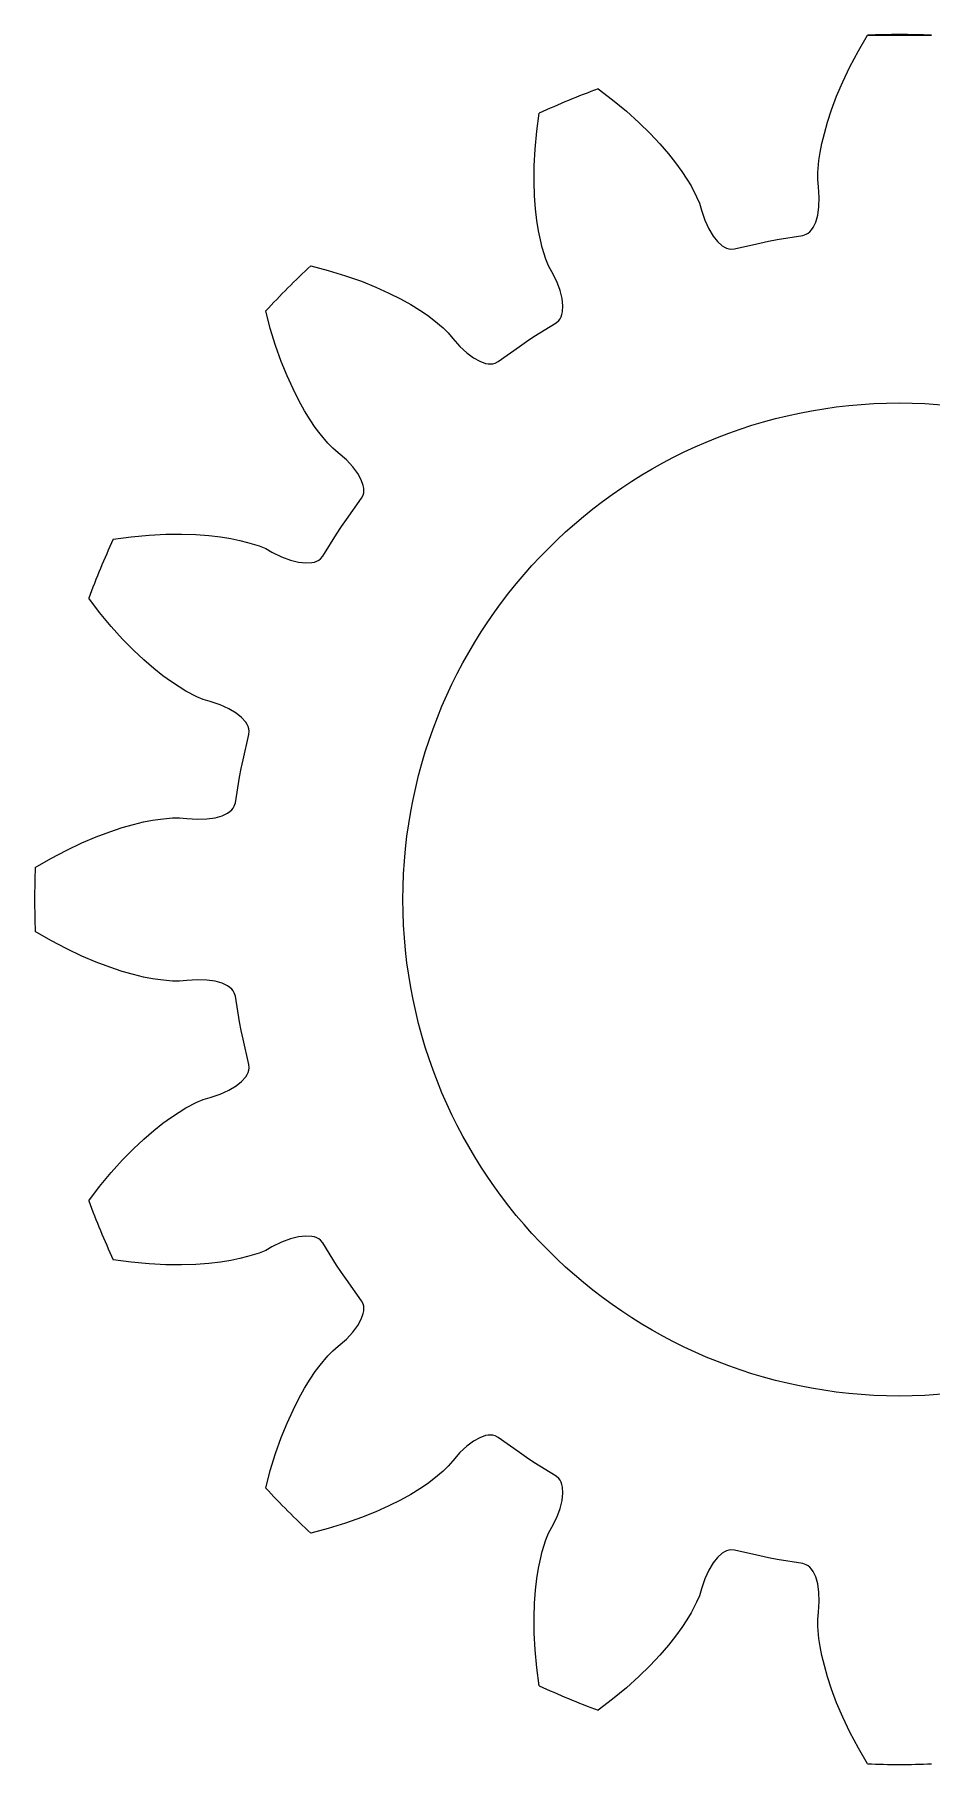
# Model space of a CAD drawing. Header units: millimetres. Extents: x -10140 to 28592, y 169 to 14599.
# Drawn here: x 28475.5 to 28503.5, y 7834.9 to 7888.9 of the extents above; entities that cross this region are included whole.
import ezdxf

# ---------------------------------------------------------------- set-up
doc = ezdxf.new("R2010")
doc.units = ezdxf.units.MM
doc.header["$LTSCALE"] = 0.2
doc.layers.add('layer1', color=7, linetype='Continuous')
doc.layers.add('layer3', color=7, linetype='Continuous')

msp = doc.modelspace()

# ---------------------------------------------------------------- linework, layer by layer
at = {"linetype": 'Continuous'}
msp.add_line((28501.546, 7888.852), (28503.542, 7888.852), dxfattribs=at)
msp.add_circle((28502.544, 7861.87), 15.5)
msp.add_circle((28502.544, 7861.87), 15.5)
at = {"layer": 'layer1'}
for p, q in [((28501.264, 7888.366), (28501.546, 7888.852)), ((28501, 7887.866), (28501.264, 7888.366)), ((28500.774, 7887.392), (28501, 7887.866)), ((28500.584, 7886.944), (28500.774, 7887.392)), ((28493.141, 7887.18), (28493.587, 7886.839)), ((28493.587, 7886.839), (28494.022, 7886.478)), ((28500.427, 7886.526), (28500.584, 7886.944)), ((28491.222, 7885.859), (28491.297, 7886.416)), ((28494.022, 7886.478), (28494.412, 7886.126)), ((28500.3, 7886.139), (28500.427, 7886.526)), ((28491.169, 7885.297), (28491.222, 7885.859)), ((28494.412, 7886.126), (28494.759, 7885.786)), ((28494.759, 7885.786), (28495.065, 7885.459)), ((28500.124, 7885.468), (28500.2, 7885.787)), ((28500.2, 7885.787), (28500.3, 7886.139)), ((28491.143, 7884.772), (28491.169, 7885.297)), ((28495.065, 7885.459), (28495.33, 7885.151)), ((28495.33, 7885.151), (28495.557, 7884.863)), ((28500.031, 7884.938), (28500.069, 7885.186)), ((28500.069, 7885.186), (28500.124, 7885.468)), ((28491.138, 7884.286), (28491.143, 7884.772)), ((28495.557, 7884.863), (28495.75, 7884.598)), ((28495.75, 7884.598), (28495.908, 7884.358)), ((28499.995, 7884.342), (28499.997, 7884.563)), ((28499.997, 7884.563), (28500.031, 7884.938)), ((28491.153, 7883.839), (28491.138, 7884.286)), ((28495.908, 7884.358), (28496.038, 7884.144)), ((28496.038, 7884.144), (28496.213, 7883.81)), ((28500.019, 7884.12), (28499.995, 7884.342)), ((28500.04, 7883.785), (28500.019, 7884.12)), ((28491.183, 7883.433), (28491.153, 7883.839)), ((28496.213, 7883.81), (28496.299, 7883.607)), ((28496.299, 7883.607), (28496.362, 7883.392)), ((28499.993, 7883.232), (28500.03, 7883.489)), ((28500.03, 7883.489), (28500.04, 7883.785)), ((28491.226, 7883.069), (28491.183, 7883.433)), ((28491.278, 7882.745), (28491.226, 7883.069)), ((28496.362, 7883.392), (28496.471, 7883.075)), ((28496.471, 7883.075), (28496.593, 7882.805)), ((28499.848, 7882.845), (28499.931, 7883.017)), ((28499.931, 7883.017), (28499.993, 7883.232)), ((28491.335, 7882.464), (28491.278, 7882.745)), ((28491.395, 7882.221), (28491.335, 7882.464)), ((28496.593, 7882.805), (28496.726, 7882.582)), ((28496.726, 7882.582), (28496.866, 7882.407)), ((28496.866, 7882.407), (28497.008, 7882.28)), ((28497.397, 7882.178), (28498.188, 7882.363)), ((28498.188, 7882.363), (28498.457, 7882.418)), ((28498.457, 7882.418), (28498.726, 7882.47)), ((28498.726, 7882.47), (28499.527, 7882.602)), ((28499.527, 7882.602), (28499.635, 7882.636)), ((28499.635, 7882.636), (28499.693, 7882.671)), ((28499.693, 7882.671), (28499.749, 7882.718)), ((28499.749, 7882.718), (28499.8, 7882.776)), ((28499.8, 7882.776), (28499.848, 7882.845)), ((28491.507, 7881.861), (28491.395, 7882.221)), ((28491.59, 7881.656), (28491.507, 7881.861)), ((28497.008, 7882.28), (28497.079, 7882.234)), ((28497.079, 7882.234), (28497.149, 7882.2)), ((28497.149, 7882.2), (28497.218, 7882.178)), ((28497.218, 7882.178), (28497.285, 7882.168)), ((28497.285, 7882.168), (28497.397, 7882.178)), ((28484.171, 7881.655), (28484.714, 7881.511)), ((28484.714, 7881.511), (28485.254, 7881.344)), ((28485.254, 7881.344), (28485.749, 7881.168)), ((28491.697, 7881.46), (28491.59, 7881.656)), ((28491.844, 7881.159), (28491.697, 7881.46)), ((28485.749, 7881.168), (28486.2, 7880.986)), ((28486.2, 7880.986), (28486.607, 7880.801)), ((28486.607, 7880.801), (28486.97, 7880.618)), ((28491.949, 7880.881), (28491.844, 7881.159)), ((28492.012, 7880.629), (28491.949, 7880.881)), ((28482.903, 7879.7), (28482.76, 7880.244)), ((28486.97, 7880.618), (28487.29, 7880.44)), ((28487.29, 7880.44), (28487.57, 7880.268)), ((28487.57, 7880.268), (28487.808, 7880.107)), ((28492.009, 7880.134), (28492.027, 7880.217)), ((28492.037, 7880.407), (28492.012, 7880.629)), ((28492.027, 7880.217), (28492.037, 7880.407)), ((28483.07, 7879.161), (28482.903, 7879.7)), ((28487.808, 7880.107), (28488.009, 7879.959)), ((28488.009, 7879.959), (28488.299, 7879.717)), ((28488.299, 7879.717), (28488.456, 7879.563)), ((28491.134, 7879.441), (28491.823, 7879.87)), ((28491.823, 7879.87), (28491.91, 7879.942)), ((28491.91, 7879.942), (28491.95, 7879.997)), ((28491.95, 7879.997), (28491.983, 7880.061)), ((28491.983, 7880.061), (28492.009, 7880.134)), ((28483.246, 7878.666), (28483.07, 7879.161)), ((28488.456, 7879.563), (28488.597, 7879.388)), ((28488.597, 7879.388), (28488.818, 7879.137)), ((28488.818, 7879.137), (28489.035, 7878.934)), ((28490.018, 7878.663), (28490.678, 7879.136)), ((28490.678, 7879.136), (28490.905, 7879.29)), ((28490.905, 7879.29), (28491.134, 7879.441)), ((28483.428, 7878.215), (28483.246, 7878.666)), ((28489.035, 7878.934), (28489.243, 7878.779)), ((28489.243, 7878.779), (28489.439, 7878.671)), ((28489.439, 7878.671), (28489.619, 7878.608)), ((28489.619, 7878.608), (28489.702, 7878.593)), ((28489.702, 7878.593), (28489.779, 7878.588)), ((28489.779, 7878.588), (28489.852, 7878.594)), ((28489.852, 7878.594), (28489.918, 7878.611)), ((28489.918, 7878.611), (28490.018, 7878.663)), ((28483.613, 7877.807), (28483.428, 7878.215)), ((28483.796, 7877.444), (28483.613, 7877.807)), ((28483.975, 7877.124), (28483.796, 7877.444)), ((28484.147, 7876.845), (28483.975, 7877.124)), ((28484.307, 7876.607), (28484.147, 7876.845)), ((28484.456, 7876.405), (28484.307, 7876.607)), ((28484.697, 7876.116), (28484.456, 7876.405)), ((28484.852, 7875.958), (28484.697, 7876.116)), ((28485.026, 7875.818), (28484.852, 7875.958)), ((28485.277, 7875.596), (28485.026, 7875.818)), ((28485.48, 7875.379), (28485.277, 7875.596)), ((28485.635, 7875.171), (28485.48, 7875.379)), ((28485.744, 7874.975), (28485.635, 7875.171)), ((28485.807, 7874.796), (28485.744, 7874.975)), ((28485.279, 7873.737), (28485.751, 7874.397)), ((28485.751, 7874.397), (28485.804, 7874.497)), ((28485.804, 7874.497), (28485.82, 7874.563)), ((28485.822, 7874.713), (28485.807, 7874.796)), ((28485.82, 7874.563), (28485.826, 7874.635)), ((28485.826, 7874.635), (28485.822, 7874.713)), ((28485.125, 7873.51), (28485.279, 7873.737)), ((28477.998, 7873.118), (28478.555, 7873.193)), ((28478.555, 7873.193), (28479.118, 7873.245)), ((28479.118, 7873.245), (28479.642, 7873.272)), ((28479.642, 7873.272), (28480.129, 7873.276)), ((28480.129, 7873.276), (28480.575, 7873.262)), ((28480.575, 7873.262), (28480.981, 7873.231)), ((28480.981, 7873.231), (28481.345, 7873.189)), ((28481.345, 7873.189), (28481.669, 7873.137)), ((28484.545, 7872.591), (28484.974, 7873.28)), ((28484.974, 7873.28), (28485.125, 7873.51)), ((28481.669, 7873.137), (28481.951, 7873.08)), ((28481.951, 7873.08), (28482.194, 7873.02)), ((28482.194, 7873.02), (28482.553, 7872.907)), ((28482.553, 7872.907), (28482.758, 7872.825)), ((28482.758, 7872.825), (28482.954, 7872.718)), ((28482.954, 7872.718), (28483.256, 7872.57)), ((28483.256, 7872.57), (28483.533, 7872.466)), ((28483.533, 7872.466), (28483.785, 7872.402)), ((28483.785, 7872.402), (28484.007, 7872.377)), ((28484.007, 7872.377), (28484.198, 7872.387)), ((28484.198, 7872.387), (28484.28, 7872.405)), ((28484.28, 7872.405), (28484.354, 7872.431)), ((28484.354, 7872.431), (28484.418, 7872.464)), ((28484.418, 7872.464), (28484.473, 7872.504)), ((28484.473, 7872.504), (28484.545, 7872.591)), ((28477.575, 7870.827), (28477.234, 7871.274)), ((28477.936, 7870.392), (28477.575, 7870.827)), ((28478.288, 7870.002), (28477.936, 7870.392)), ((28478.629, 7869.655), (28478.288, 7870.002)), ((28478.955, 7869.35), (28478.629, 7869.655)), ((28479.264, 7869.084), (28478.955, 7869.35)), ((28479.551, 7868.857), (28479.264, 7869.084)), ((28479.817, 7868.665), (28479.551, 7868.857)), ((28480.056, 7868.506), (28479.817, 7868.665)), ((28480.27, 7868.377), (28480.056, 7868.506)), ((28480.604, 7868.201), (28480.27, 7868.377)), ((28480.807, 7868.115), (28480.604, 7868.201)), ((28481.022, 7868.052), (28480.807, 7868.115)), ((28481.339, 7867.944), (28481.022, 7868.052)), ((28481.609, 7867.821), (28481.339, 7867.944)), ((28481.832, 7867.688), (28481.609, 7867.821)), ((28482.007, 7867.549), (28481.832, 7867.688)), ((28482.135, 7867.407), (28482.007, 7867.549)), ((28482.18, 7867.336), (28482.135, 7867.407)), ((28482.214, 7867.266), (28482.18, 7867.336)), ((28482.236, 7867.197), (28482.214, 7867.266)), ((28482.052, 7866.226), (28482.236, 7867.017)), ((28482.246, 7867.129), (28482.236, 7867.197)), ((28482.236, 7867.017), (28482.246, 7867.129)), ((28481.997, 7865.958), (28482.052, 7866.226)), ((28481.812, 7864.887), (28481.945, 7865.688)), ((28481.945, 7865.688), (28481.997, 7865.958)), ((28481.398, 7864.483), (28481.569, 7864.566)), ((28481.569, 7864.566), (28481.639, 7864.614)), ((28481.639, 7864.614), (28481.697, 7864.666)), ((28481.697, 7864.666), (28481.744, 7864.721)), ((28481.744, 7864.721), (28481.779, 7864.779)), ((28481.779, 7864.779), (28481.812, 7864.887)), ((28477.888, 7863.987), (28478.275, 7864.115)), ((28478.275, 7864.115), (28478.627, 7864.215)), ((28478.627, 7864.215), (28478.947, 7864.291)), ((28478.947, 7864.291), (28479.229, 7864.346)), ((28479.229, 7864.346), (28479.476, 7864.383)), ((28479.476, 7864.383), (28479.851, 7864.417)), ((28479.851, 7864.417), (28480.072, 7864.419)), ((28480.072, 7864.419), (28480.295, 7864.395)), ((28480.295, 7864.395), (28480.629, 7864.374)), ((28480.629, 7864.374), (28480.926, 7864.384)), ((28480.926, 7864.384), (28481.183, 7864.422)), ((28481.183, 7864.422), (28481.398, 7864.483)), ((28476.548, 7863.414), (28477.022, 7863.64)), ((28477.022, 7863.64), (28477.47, 7863.83)), ((28477.47, 7863.83), (28477.888, 7863.987)), ((28475.562, 7862.868), (28476.048, 7863.151)), ((28476.048, 7863.151), (28476.548, 7863.414)), ((28476.048, 7860.59), (28475.562, 7860.873)), ((28476.548, 7860.326), (28476.048, 7860.59)), ((28477.022, 7860.101), (28476.548, 7860.326)), ((28477.47, 7859.911), (28477.022, 7860.101)), ((28477.888, 7859.753), (28477.47, 7859.911)), ((28478.275, 7859.626), (28477.888, 7859.753)), ((28478.627, 7859.526), (28478.275, 7859.626)), ((28478.947, 7859.45), (28478.627, 7859.526)), ((28479.229, 7859.395), (28478.947, 7859.45)), ((28479.476, 7859.358), (28479.229, 7859.395)), ((28479.851, 7859.324), (28479.476, 7859.358)), ((28480.072, 7859.322), (28479.851, 7859.324)), ((28480.295, 7859.346), (28480.072, 7859.322)), ((28480.629, 7859.367), (28480.295, 7859.346)), ((28480.926, 7859.357), (28480.629, 7859.367)), ((28481.183, 7859.319), (28480.926, 7859.357)), ((28481.398, 7859.257), (28481.183, 7859.319)), ((28481.569, 7859.175), (28481.398, 7859.257)), ((28481.639, 7859.127), (28481.569, 7859.175)), ((28481.697, 7859.075), (28481.639, 7859.127)), ((28481.744, 7859.02), (28481.697, 7859.075)), ((28481.779, 7858.961), (28481.744, 7859.02)), ((28481.812, 7858.854), (28481.779, 7858.961)), ((28481.945, 7858.053), (28481.812, 7858.854)), ((28481.997, 7857.783), (28481.945, 7858.053)), ((28482.052, 7857.514), (28481.997, 7857.783)), ((28482.236, 7856.724), (28482.052, 7857.514)), ((28482.18, 7856.405), (28482.214, 7856.475)), ((28482.214, 7856.475), (28482.236, 7856.544)), ((28482.246, 7856.611), (28482.236, 7856.724)), ((28482.236, 7856.544), (28482.246, 7856.611)), ((28481.339, 7855.797), (28481.609, 7855.92)), ((28481.609, 7855.92), (28481.832, 7856.053)), ((28481.832, 7856.053), (28482.007, 7856.192)), ((28482.007, 7856.192), (28482.135, 7856.334)), ((28482.135, 7856.334), (28482.18, 7856.405)), ((28480.056, 7855.235), (28480.27, 7855.364)), ((28480.27, 7855.364), (28480.604, 7855.539)), ((28480.604, 7855.539), (28480.807, 7855.626)), ((28480.807, 7855.626), (28481.022, 7855.689)), ((28481.022, 7855.689), (28481.339, 7855.797)), ((28479.264, 7854.657), (28479.551, 7854.884)), ((28479.551, 7854.884), (28479.817, 7855.076)), ((28479.817, 7855.076), (28480.056, 7855.235)), ((28478.629, 7854.086), (28478.955, 7854.391)), ((28478.955, 7854.391), (28479.264, 7854.657)), ((28478.288, 7853.739), (28478.629, 7854.086)), ((28477.575, 7852.914), (28477.936, 7853.349)), ((28477.936, 7853.349), (28478.288, 7853.739)), ((28477.234, 7852.467), (28477.575, 7852.914)), ((28483.256, 7851.171), (28482.954, 7851.023)), ((28483.533, 7851.275), (28483.256, 7851.171)), ((28483.785, 7851.339), (28483.533, 7851.275)), ((28484.007, 7851.364), (28483.785, 7851.339)), ((28484.198, 7851.353), (28484.007, 7851.364)), ((28484.28, 7851.336), (28484.198, 7851.353)), ((28484.354, 7851.31), (28484.28, 7851.336)), ((28484.418, 7851.277), (28484.354, 7851.31)), ((28484.473, 7851.236), (28484.418, 7851.277)), ((28484.545, 7851.15), (28484.473, 7851.236)), ((28484.974, 7850.46), (28484.545, 7851.15)), ((28478.555, 7850.548), (28477.998, 7850.623)), ((28479.118, 7850.496), (28478.555, 7850.548)), ((28480.981, 7850.51), (28480.575, 7850.479)), ((28481.345, 7850.552), (28480.981, 7850.51)), ((28481.669, 7850.604), (28481.345, 7850.552)), ((28481.951, 7850.661), (28481.669, 7850.604)), ((28482.194, 7850.721), (28481.951, 7850.661)), ((28482.553, 7850.833), (28482.194, 7850.721)), ((28482.758, 7850.916), (28482.553, 7850.833)), ((28482.954, 7851.023), (28482.758, 7850.916)), ((28479.642, 7850.469), (28479.118, 7850.496)), ((28480.129, 7850.465), (28479.642, 7850.469)), ((28480.575, 7850.479), (28480.129, 7850.465)), ((28485.125, 7850.231), (28484.974, 7850.46)), ((28485.279, 7850.004), (28485.125, 7850.231)), ((28485.751, 7849.344), (28485.279, 7850.004)), ((28485.744, 7848.765), (28485.807, 7848.945)), ((28485.804, 7849.244), (28485.751, 7849.344)), ((28485.82, 7849.178), (28485.804, 7849.244)), ((28485.807, 7848.945), (28485.822, 7849.028)), ((28485.826, 7849.106), (28485.82, 7849.178)), ((28485.822, 7849.028), (28485.826, 7849.106)), ((28485.277, 7848.145), (28485.48, 7848.362)), ((28485.48, 7848.362), (28485.635, 7848.57)), ((28485.635, 7848.57), (28485.744, 7848.765)), ((28484.852, 7847.783), (28485.026, 7847.923)), ((28485.026, 7847.923), (28485.277, 7848.145)), ((28484.307, 7847.134), (28484.456, 7847.336)), ((28484.456, 7847.336), (28484.697, 7847.625)), ((28484.697, 7847.625), (28484.852, 7847.783)), ((28483.975, 7846.616), (28484.147, 7846.896)), ((28484.147, 7846.896), (28484.307, 7847.134)), ((28483.613, 7845.933), (28483.796, 7846.297)), ((28483.796, 7846.297), (28483.975, 7846.616)), ((28483.428, 7845.526), (28483.613, 7845.933)), ((28483.246, 7845.075), (28483.428, 7845.526)), ((28489.619, 7845.133), (28489.439, 7845.07)), ((28489.702, 7845.148), (28489.619, 7845.133)), ((28489.779, 7845.153), (28489.702, 7845.148)), ((28489.852, 7845.147), (28489.779, 7845.153)), ((28489.918, 7845.13), (28489.852, 7845.147)), ((28490.018, 7845.078), (28489.918, 7845.13)), ((28482.903, 7844.041), (28483.07, 7844.58)), ((28483.07, 7844.58), (28483.246, 7845.075)), ((28488.818, 7844.604), (28488.597, 7844.352)), ((28489.035, 7844.807), (28488.818, 7844.604)), ((28489.243, 7844.962), (28489.035, 7844.807)), ((28489.439, 7845.07), (28489.243, 7844.962)), ((28490.678, 7844.605), (28490.018, 7845.078)), ((28490.905, 7844.451), (28490.678, 7844.605)), ((28482.76, 7843.497), (28482.903, 7844.041)), ((28488.299, 7844.023), (28488.009, 7843.782)), ((28488.456, 7844.178), (28488.299, 7844.023)), ((28488.597, 7844.352), (28488.456, 7844.178)), ((28491.134, 7844.3), (28490.905, 7844.451)), ((28491.823, 7843.871), (28491.134, 7844.3)), ((28487.808, 7843.634), (28487.57, 7843.473)), ((28488.009, 7843.782), (28487.808, 7843.634)), ((28491.91, 7843.799), (28491.823, 7843.871)), ((28491.95, 7843.744), (28491.91, 7843.799)), ((28491.983, 7843.68), (28491.95, 7843.744)), ((28492.009, 7843.606), (28491.983, 7843.68)), ((28492.027, 7843.524), (28492.009, 7843.606)), ((28492.037, 7843.334), (28492.027, 7843.524)), ((28486.97, 7843.123), (28486.607, 7842.939)), ((28487.29, 7843.301), (28486.97, 7843.123)), ((28487.57, 7843.473), (28487.29, 7843.301)), ((28491.949, 7842.86), (28492.012, 7843.111)), ((28492.012, 7843.111), (28492.037, 7843.334)), ((28485.749, 7842.573), (28485.254, 7842.397)), ((28486.2, 7842.755), (28485.749, 7842.573)), ((28486.607, 7842.939), (28486.2, 7842.755)), ((28491.697, 7842.281), (28491.844, 7842.582)), ((28491.844, 7842.582), (28491.949, 7842.86)), ((28484.714, 7842.23), (28484.171, 7842.086)), ((28485.254, 7842.397), (28484.714, 7842.23)), ((28491.395, 7841.52), (28491.507, 7841.88)), ((28491.507, 7841.88), (28491.59, 7842.085)), ((28491.59, 7842.085), (28491.697, 7842.281)), ((28491.335, 7841.277), (28491.395, 7841.52)), ((28496.866, 7841.334), (28496.726, 7841.159)), ((28497.008, 7841.461), (28496.866, 7841.334)), ((28497.079, 7841.507), (28497.008, 7841.461)), ((28497.149, 7841.54), (28497.079, 7841.507)), ((28497.218, 7841.562), (28497.149, 7841.54)), ((28497.285, 7841.573), (28497.218, 7841.562)), ((28497.397, 7841.562), (28497.285, 7841.573)), ((28498.188, 7841.378), (28497.397, 7841.562)), ((28498.457, 7841.323), (28498.188, 7841.378)), ((28498.726, 7841.271), (28498.457, 7841.323)), ((28491.226, 7840.672), (28491.278, 7840.995)), ((28491.278, 7840.995), (28491.335, 7841.277)), ((28496.593, 7840.936), (28496.471, 7840.666)), ((28496.726, 7841.159), (28496.593, 7840.936)), ((28499.527, 7841.139), (28498.726, 7841.271)), ((28499.635, 7841.105), (28499.527, 7841.139)), ((28499.693, 7841.07), (28499.635, 7841.105)), ((28499.749, 7841.023), (28499.693, 7841.07)), ((28499.8, 7840.965), (28499.749, 7841.023)), ((28499.848, 7840.896), (28499.8, 7840.965)), ((28499.931, 7840.724), (28499.848, 7840.896)), ((28491.153, 7839.902), (28491.183, 7840.308)), ((28491.183, 7840.308), (28491.226, 7840.672)), ((28496.362, 7840.348), (28496.299, 7840.134)), ((28496.471, 7840.666), (28496.362, 7840.348)), ((28499.993, 7840.509), (28499.931, 7840.724)), ((28500.03, 7840.252), (28499.993, 7840.509)), ((28500.04, 7839.956), (28500.03, 7840.252)), ((28491.138, 7839.455), (28491.153, 7839.902)), ((28496.213, 7839.931), (28496.038, 7839.597)), ((28496.299, 7840.134), (28496.213, 7839.931)), ((28500.019, 7839.621), (28500.04, 7839.956)), ((28491.143, 7838.969), (28491.138, 7839.455)), ((28495.908, 7839.383), (28495.75, 7839.143)), ((28496.038, 7839.597), (28495.908, 7839.383)), ((28499.995, 7839.399), (28500.019, 7839.621)), ((28499.997, 7839.178), (28499.995, 7839.399)), ((28500.031, 7838.802), (28499.997, 7839.178)), ((28491.169, 7838.444), (28491.143, 7838.969)), ((28495.557, 7838.877), (28495.33, 7838.59)), ((28495.75, 7839.143), (28495.557, 7838.877)), ((28500.069, 7838.555), (28500.031, 7838.802)), ((28491.222, 7837.882), (28491.169, 7838.444)), ((28495.065, 7838.282), (28494.759, 7837.955)), ((28495.33, 7838.59), (28495.065, 7838.282)), ((28500.124, 7838.273), (28500.069, 7838.555)), ((28500.2, 7837.954), (28500.124, 7838.273)), ((28491.297, 7837.325), (28491.222, 7837.882)), ((28494.412, 7837.614), (28494.022, 7837.262)), ((28494.759, 7837.955), (28494.412, 7837.614)), ((28500.3, 7837.602), (28500.2, 7837.954)), ((28500.427, 7837.215), (28500.3, 7837.602)), ((28494.022, 7837.262), (28493.587, 7836.902)), ((28500.584, 7836.797), (28500.427, 7837.215)), ((28493.587, 7836.902), (28493.141, 7836.561)), ((28500.774, 7836.349), (28500.584, 7836.797)), ((28501, 7835.874), (28500.774, 7836.349)), ((28501.264, 7835.375), (28501, 7835.874)), ((28501.546, 7834.889), (28501.264, 7835.375))]:
    msp.add_line(p, q, dxfattribs=at)
for start, end in [(87.8819, 92.1181), (110.3819, 114.6181), (132.8819, 137.1181), (155.3819, 159.6181), (177.8819, 182.1181), (200.3819, 204.6181), (222.8819, 227.1181), (245.3819, 249.6181), (267.8819, 272.1181)]:
    msp.add_arc((28502.544, 7861.87), 27, start, end, dxfattribs=at)
at = {"layer": 'layer3'}
for p, q in [((28501.264, 7888.366), (28501.546, 7888.852)), ((28501, 7887.866), (28501.264, 7888.366)), ((28500.774, 7887.392), (28501, 7887.866)), ((28500.584, 7886.944), (28500.774, 7887.392)), ((28493.141, 7887.18), (28493.587, 7886.839)), ((28493.587, 7886.839), (28494.022, 7886.478)), ((28500.427, 7886.526), (28500.584, 7886.944)), ((28491.222, 7885.859), (28491.297, 7886.416)), ((28494.022, 7886.478), (28494.412, 7886.126)), ((28500.3, 7886.139), (28500.427, 7886.526)), ((28491.169, 7885.297), (28491.222, 7885.859)), ((28494.412, 7886.126), (28494.759, 7885.786)), ((28494.759, 7885.786), (28495.065, 7885.459)), ((28500.124, 7885.468), (28500.2, 7885.787)), ((28500.2, 7885.787), (28500.3, 7886.139)), ((28491.143, 7884.772), (28491.169, 7885.297)), ((28495.065, 7885.459), (28495.33, 7885.151)), ((28495.33, 7885.151), (28495.557, 7884.863)), ((28500.031, 7884.938), (28500.069, 7885.186)), ((28500.069, 7885.186), (28500.124, 7885.468)), ((28491.138, 7884.286), (28491.143, 7884.772)), ((28495.557, 7884.863), (28495.75, 7884.598)), ((28495.75, 7884.598), (28495.908, 7884.358)), ((28499.995, 7884.342), (28499.997, 7884.563)), ((28499.997, 7884.563), (28500.031, 7884.938)), ((28491.153, 7883.839), (28491.138, 7884.286)), ((28495.908, 7884.358), (28496.038, 7884.144)), ((28496.038, 7884.144), (28496.213, 7883.81)), ((28500.019, 7884.12), (28499.995, 7884.342)), ((28500.04, 7883.785), (28500.019, 7884.12)), ((28491.183, 7883.433), (28491.153, 7883.839)), ((28496.213, 7883.81), (28496.299, 7883.607)), ((28496.299, 7883.607), (28496.362, 7883.392)), ((28499.993, 7883.232), (28500.03, 7883.489)), ((28500.03, 7883.489), (28500.04, 7883.785)), ((28491.226, 7883.069), (28491.183, 7883.433)), ((28491.278, 7882.745), (28491.226, 7883.069)), ((28496.362, 7883.392), (28496.471, 7883.075)), ((28496.471, 7883.075), (28496.593, 7882.805)), ((28499.848, 7882.845), (28499.931, 7883.017)), ((28499.931, 7883.017), (28499.993, 7883.232)), ((28491.335, 7882.464), (28491.278, 7882.745)), ((28491.395, 7882.221), (28491.335, 7882.464)), ((28496.593, 7882.805), (28496.726, 7882.582)), ((28496.726, 7882.582), (28496.866, 7882.407)), ((28496.866, 7882.407), (28497.008, 7882.28)), ((28497.397, 7882.178), (28498.188, 7882.363)), ((28498.188, 7882.363), (28498.457, 7882.418)), ((28498.457, 7882.418), (28498.726, 7882.47)), ((28498.726, 7882.47), (28499.527, 7882.602)), ((28499.527, 7882.602), (28499.635, 7882.636)), ((28499.635, 7882.636), (28499.693, 7882.671)), ((28499.693, 7882.671), (28499.749, 7882.718)), ((28499.749, 7882.718), (28499.8, 7882.776)), ((28499.8, 7882.776), (28499.848, 7882.845)), ((28491.507, 7881.861), (28491.395, 7882.221)), ((28491.59, 7881.656), (28491.507, 7881.861)), ((28497.008, 7882.28), (28497.079, 7882.234)), ((28497.079, 7882.234), (28497.149, 7882.2)), ((28497.149, 7882.2), (28497.218, 7882.178)), ((28497.218, 7882.178), (28497.285, 7882.168)), ((28497.285, 7882.168), (28497.397, 7882.178)), ((28484.171, 7881.655), (28484.714, 7881.511)), ((28484.714, 7881.511), (28485.254, 7881.344)), ((28485.254, 7881.344), (28485.749, 7881.168)), ((28491.697, 7881.46), (28491.59, 7881.656)), ((28491.844, 7881.159), (28491.697, 7881.46)), ((28485.749, 7881.168), (28486.2, 7880.986)), ((28486.2, 7880.986), (28486.607, 7880.801)), ((28486.607, 7880.801), (28486.97, 7880.618)), ((28491.949, 7880.881), (28491.844, 7881.159)), ((28492.012, 7880.629), (28491.949, 7880.881)), ((28482.903, 7879.7), (28482.76, 7880.244)), ((28486.97, 7880.618), (28487.29, 7880.44)), ((28487.29, 7880.44), (28487.57, 7880.268)), ((28487.57, 7880.268), (28487.808, 7880.107)), ((28492.009, 7880.134), (28492.027, 7880.217)), ((28492.037, 7880.407), (28492.012, 7880.629)), ((28492.027, 7880.217), (28492.037, 7880.407)), ((28483.07, 7879.161), (28482.903, 7879.7)), ((28487.808, 7880.107), (28488.009, 7879.959)), ((28488.009, 7879.959), (28488.299, 7879.717)), ((28488.299, 7879.717), (28488.456, 7879.563)), ((28491.134, 7879.441), (28491.823, 7879.87)), ((28491.823, 7879.87), (28491.91, 7879.942)), ((28491.91, 7879.942), (28491.95, 7879.997)), ((28491.95, 7879.997), (28491.983, 7880.061)), ((28491.983, 7880.061), (28492.009, 7880.134)), ((28483.246, 7878.666), (28483.07, 7879.161)), ((28488.456, 7879.563), (28488.597, 7879.388)), ((28488.597, 7879.388), (28488.818, 7879.137)), ((28488.818, 7879.137), (28489.035, 7878.934)), ((28490.018, 7878.663), (28490.678, 7879.136)), ((28490.678, 7879.136), (28490.905, 7879.29)), ((28490.905, 7879.29), (28491.134, 7879.441)), ((28483.428, 7878.215), (28483.246, 7878.666)), ((28489.035, 7878.934), (28489.243, 7878.779)), ((28489.243, 7878.779), (28489.439, 7878.671)), ((28489.439, 7878.671), (28489.619, 7878.608)), ((28489.619, 7878.608), (28489.702, 7878.593)), ((28489.702, 7878.593), (28489.779, 7878.588)), ((28489.779, 7878.588), (28489.852, 7878.594)), ((28489.852, 7878.594), (28489.918, 7878.611)), ((28489.918, 7878.611), (28490.018, 7878.663)), ((28483.613, 7877.807), (28483.428, 7878.215)), ((28483.796, 7877.444), (28483.613, 7877.807)), ((28483.975, 7877.124), (28483.796, 7877.444)), ((28484.147, 7876.845), (28483.975, 7877.124)), ((28484.307, 7876.607), (28484.147, 7876.845)), ((28484.456, 7876.405), (28484.307, 7876.607)), ((28484.697, 7876.116), (28484.456, 7876.405)), ((28484.852, 7875.958), (28484.697, 7876.116)), ((28485.026, 7875.818), (28484.852, 7875.958)), ((28485.277, 7875.596), (28485.026, 7875.818)), ((28485.48, 7875.379), (28485.277, 7875.596)), ((28485.635, 7875.171), (28485.48, 7875.379)), ((28485.744, 7874.975), (28485.635, 7875.171)), ((28485.807, 7874.796), (28485.744, 7874.975)), ((28485.279, 7873.737), (28485.751, 7874.397)), ((28485.751, 7874.397), (28485.804, 7874.497)), ((28485.804, 7874.497), (28485.82, 7874.563)), ((28485.822, 7874.713), (28485.807, 7874.796)), ((28485.82, 7874.563), (28485.826, 7874.635)), ((28485.826, 7874.635), (28485.822, 7874.713)), ((28485.125, 7873.51), (28485.279, 7873.737)), ((28477.998, 7873.118), (28478.555, 7873.193)), ((28478.555, 7873.193), (28479.118, 7873.245)), ((28479.118, 7873.245), (28479.642, 7873.272)), ((28479.642, 7873.272), (28480.129, 7873.276)), ((28480.129, 7873.276), (28480.575, 7873.262)), ((28480.575, 7873.262), (28480.981, 7873.231)), ((28480.981, 7873.231), (28481.345, 7873.189)), ((28481.345, 7873.189), (28481.669, 7873.137)), ((28484.545, 7872.591), (28484.974, 7873.28)), ((28484.974, 7873.28), (28485.125, 7873.51)), ((28481.669, 7873.137), (28481.951, 7873.08)), ((28481.951, 7873.08), (28482.194, 7873.02)), ((28482.194, 7873.02), (28482.553, 7872.907)), ((28482.553, 7872.907), (28482.758, 7872.825)), ((28482.758, 7872.825), (28482.954, 7872.718)), ((28482.954, 7872.718), (28483.256, 7872.57)), ((28483.256, 7872.57), (28483.533, 7872.466)), ((28483.533, 7872.466), (28483.785, 7872.402)), ((28483.785, 7872.402), (28484.007, 7872.377)), ((28484.007, 7872.377), (28484.198, 7872.387)), ((28484.198, 7872.387), (28484.28, 7872.405)), ((28484.28, 7872.405), (28484.354, 7872.431)), ((28484.354, 7872.431), (28484.418, 7872.464)), ((28484.418, 7872.464), (28484.473, 7872.504)), ((28484.473, 7872.504), (28484.545, 7872.591)), ((28477.575, 7870.827), (28477.234, 7871.274)), ((28477.936, 7870.392), (28477.575, 7870.827)), ((28478.288, 7870.002), (28477.936, 7870.392)), ((28478.629, 7869.655), (28478.288, 7870.002)), ((28478.955, 7869.35), (28478.629, 7869.655)), ((28479.264, 7869.084), (28478.955, 7869.35)), ((28479.551, 7868.857), (28479.264, 7869.084)), ((28479.817, 7868.665), (28479.551, 7868.857)), ((28480.056, 7868.506), (28479.817, 7868.665)), ((28480.27, 7868.377), (28480.056, 7868.506)), ((28480.604, 7868.201), (28480.27, 7868.377)), ((28480.807, 7868.115), (28480.604, 7868.201)), ((28481.022, 7868.052), (28480.807, 7868.115)), ((28481.339, 7867.944), (28481.022, 7868.052)), ((28481.609, 7867.821), (28481.339, 7867.944)), ((28481.832, 7867.688), (28481.609, 7867.821)), ((28482.007, 7867.549), (28481.832, 7867.688)), ((28482.135, 7867.407), (28482.007, 7867.549)), ((28482.18, 7867.336), (28482.135, 7867.407)), ((28482.214, 7867.266), (28482.18, 7867.336)), ((28482.236, 7867.197), (28482.214, 7867.266)), ((28482.052, 7866.226), (28482.236, 7867.017)), ((28482.246, 7867.129), (28482.236, 7867.197)), ((28482.236, 7867.017), (28482.246, 7867.129)), ((28481.997, 7865.958), (28482.052, 7866.226)), ((28481.812, 7864.887), (28481.945, 7865.688)), ((28481.945, 7865.688), (28481.997, 7865.958)), ((28481.398, 7864.483), (28481.569, 7864.566)), ((28481.569, 7864.566), (28481.639, 7864.614)), ((28481.639, 7864.614), (28481.697, 7864.666)), ((28481.697, 7864.666), (28481.744, 7864.721)), ((28481.744, 7864.721), (28481.779, 7864.779)), ((28481.779, 7864.779), (28481.812, 7864.887)), ((28477.888, 7863.987), (28478.275, 7864.115)), ((28478.275, 7864.115), (28478.627, 7864.215)), ((28478.627, 7864.215), (28478.947, 7864.291)), ((28478.947, 7864.291), (28479.229, 7864.346)), ((28479.229, 7864.346), (28479.476, 7864.383)), ((28479.476, 7864.383), (28479.851, 7864.417)), ((28479.851, 7864.417), (28480.072, 7864.419)), ((28480.072, 7864.419), (28480.295, 7864.395)), ((28480.295, 7864.395), (28480.629, 7864.374)), ((28480.629, 7864.374), (28480.926, 7864.384)), ((28480.926, 7864.384), (28481.183, 7864.422)), ((28481.183, 7864.422), (28481.398, 7864.483)), ((28476.548, 7863.414), (28477.022, 7863.64)), ((28477.022, 7863.64), (28477.47, 7863.83)), ((28477.47, 7863.83), (28477.888, 7863.987)), ((28475.562, 7862.868), (28476.048, 7863.151)), ((28476.048, 7863.151), (28476.548, 7863.414)), ((28476.048, 7860.59), (28475.562, 7860.873)), ((28476.548, 7860.326), (28476.048, 7860.59)), ((28477.022, 7860.101), (28476.548, 7860.326)), ((28477.47, 7859.911), (28477.022, 7860.101)), ((28477.888, 7859.753), (28477.47, 7859.911)), ((28478.275, 7859.626), (28477.888, 7859.753)), ((28478.627, 7859.526), (28478.275, 7859.626)), ((28478.947, 7859.45), (28478.627, 7859.526)), ((28479.229, 7859.395), (28478.947, 7859.45)), ((28479.476, 7859.358), (28479.229, 7859.395)), ((28479.851, 7859.324), (28479.476, 7859.358)), ((28480.072, 7859.322), (28479.851, 7859.324)), ((28480.295, 7859.346), (28480.072, 7859.322)), ((28480.629, 7859.367), (28480.295, 7859.346)), ((28480.926, 7859.357), (28480.629, 7859.367)), ((28481.183, 7859.319), (28480.926, 7859.357)), ((28481.398, 7859.257), (28481.183, 7859.319)), ((28481.569, 7859.175), (28481.398, 7859.257)), ((28481.639, 7859.127), (28481.569, 7859.175)), ((28481.697, 7859.075), (28481.639, 7859.127)), ((28481.744, 7859.02), (28481.697, 7859.075)), ((28481.779, 7858.961), (28481.744, 7859.02)), ((28481.812, 7858.854), (28481.779, 7858.961)), ((28481.945, 7858.053), (28481.812, 7858.854)), ((28481.997, 7857.783), (28481.945, 7858.053)), ((28482.052, 7857.514), (28481.997, 7857.783)), ((28482.236, 7856.724), (28482.052, 7857.514)), ((28482.18, 7856.405), (28482.214, 7856.475)), ((28482.214, 7856.475), (28482.236, 7856.544)), ((28482.246, 7856.611), (28482.236, 7856.724)), ((28482.236, 7856.544), (28482.246, 7856.611)), ((28481.339, 7855.797), (28481.609, 7855.92)), ((28481.609, 7855.92), (28481.832, 7856.053)), ((28481.832, 7856.053), (28482.007, 7856.192)), ((28482.007, 7856.192), (28482.135, 7856.334)), ((28482.135, 7856.334), (28482.18, 7856.405)), ((28480.056, 7855.235), (28480.27, 7855.364)), ((28480.27, 7855.364), (28480.604, 7855.539)), ((28480.604, 7855.539), (28480.807, 7855.626)), ((28480.807, 7855.626), (28481.022, 7855.689)), ((28481.022, 7855.689), (28481.339, 7855.797)), ((28479.264, 7854.657), (28479.551, 7854.884)), ((28479.551, 7854.884), (28479.817, 7855.076)), ((28479.817, 7855.076), (28480.056, 7855.235)), ((28478.629, 7854.086), (28478.955, 7854.391)), ((28478.955, 7854.391), (28479.264, 7854.657)), ((28478.288, 7853.739), (28478.629, 7854.086)), ((28477.575, 7852.914), (28477.936, 7853.349)), ((28477.936, 7853.349), (28478.288, 7853.739)), ((28477.234, 7852.467), (28477.575, 7852.914)), ((28483.256, 7851.171), (28482.954, 7851.023)), ((28483.533, 7851.275), (28483.256, 7851.171)), ((28483.785, 7851.339), (28483.533, 7851.275)), ((28484.007, 7851.364), (28483.785, 7851.339)), ((28484.198, 7851.353), (28484.007, 7851.364)), ((28484.28, 7851.336), (28484.198, 7851.353)), ((28484.354, 7851.31), (28484.28, 7851.336)), ((28484.418, 7851.277), (28484.354, 7851.31)), ((28484.473, 7851.236), (28484.418, 7851.277)), ((28484.545, 7851.15), (28484.473, 7851.236)), ((28484.974, 7850.46), (28484.545, 7851.15)), ((28478.555, 7850.548), (28477.998, 7850.623)), ((28479.118, 7850.496), (28478.555, 7850.548)), ((28480.981, 7850.51), (28480.575, 7850.479)), ((28481.345, 7850.552), (28480.981, 7850.51)), ((28481.669, 7850.604), (28481.345, 7850.552)), ((28481.951, 7850.661), (28481.669, 7850.604)), ((28482.194, 7850.721), (28481.951, 7850.661)), ((28482.553, 7850.833), (28482.194, 7850.721)), ((28482.758, 7850.916), (28482.553, 7850.833)), ((28482.954, 7851.023), (28482.758, 7850.916)), ((28479.642, 7850.469), (28479.118, 7850.496)), ((28480.129, 7850.465), (28479.642, 7850.469)), ((28480.575, 7850.479), (28480.129, 7850.465)), ((28485.125, 7850.231), (28484.974, 7850.46)), ((28485.279, 7850.004), (28485.125, 7850.231)), ((28485.751, 7849.344), (28485.279, 7850.004)), ((28485.744, 7848.765), (28485.807, 7848.945)), ((28485.804, 7849.244), (28485.751, 7849.344)), ((28485.82, 7849.178), (28485.804, 7849.244)), ((28485.807, 7848.945), (28485.822, 7849.028)), ((28485.826, 7849.106), (28485.82, 7849.178)), ((28485.822, 7849.028), (28485.826, 7849.106)), ((28485.277, 7848.145), (28485.48, 7848.362)), ((28485.48, 7848.362), (28485.635, 7848.57)), ((28485.635, 7848.57), (28485.744, 7848.765)), ((28484.852, 7847.783), (28485.026, 7847.923)), ((28485.026, 7847.923), (28485.277, 7848.145)), ((28484.307, 7847.134), (28484.456, 7847.336)), ((28484.456, 7847.336), (28484.697, 7847.625)), ((28484.697, 7847.625), (28484.852, 7847.783)), ((28483.975, 7846.616), (28484.147, 7846.896)), ((28484.147, 7846.896), (28484.307, 7847.134)), ((28483.613, 7845.933), (28483.796, 7846.297)), ((28483.796, 7846.297), (28483.975, 7846.616)), ((28483.428, 7845.526), (28483.613, 7845.933)), ((28483.246, 7845.075), (28483.428, 7845.526)), ((28489.619, 7845.133), (28489.439, 7845.07)), ((28489.702, 7845.148), (28489.619, 7845.133)), ((28489.779, 7845.153), (28489.702, 7845.148)), ((28489.852, 7845.147), (28489.779, 7845.153)), ((28489.918, 7845.13), (28489.852, 7845.147)), ((28490.018, 7845.078), (28489.918, 7845.13)), ((28482.903, 7844.041), (28483.07, 7844.58)), ((28483.07, 7844.58), (28483.246, 7845.075)), ((28488.818, 7844.604), (28488.597, 7844.352)), ((28489.035, 7844.807), (28488.818, 7844.604)), ((28489.243, 7844.962), (28489.035, 7844.807)), ((28489.439, 7845.07), (28489.243, 7844.962)), ((28490.678, 7844.605), (28490.018, 7845.078)), ((28490.905, 7844.451), (28490.678, 7844.605)), ((28482.76, 7843.497), (28482.903, 7844.041)), ((28488.299, 7844.023), (28488.009, 7843.782)), ((28488.456, 7844.178), (28488.299, 7844.023)), ((28488.597, 7844.352), (28488.456, 7844.178)), ((28491.134, 7844.3), (28490.905, 7844.451)), ((28491.823, 7843.871), (28491.134, 7844.3)), ((28487.808, 7843.634), (28487.57, 7843.473)), ((28488.009, 7843.782), (28487.808, 7843.634)), ((28491.91, 7843.799), (28491.823, 7843.871)), ((28491.95, 7843.744), (28491.91, 7843.799)), ((28491.983, 7843.68), (28491.95, 7843.744)), ((28492.009, 7843.606), (28491.983, 7843.68)), ((28492.027, 7843.524), (28492.009, 7843.606)), ((28492.037, 7843.334), (28492.027, 7843.524)), ((28486.97, 7843.123), (28486.607, 7842.939)), ((28487.29, 7843.301), (28486.97, 7843.123)), ((28487.57, 7843.473), (28487.29, 7843.301)), ((28491.949, 7842.86), (28492.012, 7843.111)), ((28492.012, 7843.111), (28492.037, 7843.334)), ((28485.749, 7842.573), (28485.254, 7842.397)), ((28486.2, 7842.755), (28485.749, 7842.573)), ((28486.607, 7842.939), (28486.2, 7842.755)), ((28491.697, 7842.281), (28491.844, 7842.582)), ((28491.844, 7842.582), (28491.949, 7842.86)), ((28484.714, 7842.23), (28484.171, 7842.086)), ((28485.254, 7842.397), (28484.714, 7842.23)), ((28491.395, 7841.52), (28491.507, 7841.88)), ((28491.507, 7841.88), (28491.59, 7842.085)), ((28491.59, 7842.085), (28491.697, 7842.281)), ((28491.335, 7841.277), (28491.395, 7841.52)), ((28496.866, 7841.334), (28496.726, 7841.159)), ((28497.008, 7841.461), (28496.866, 7841.334)), ((28497.079, 7841.507), (28497.008, 7841.461)), ((28497.149, 7841.54), (28497.079, 7841.507)), ((28497.218, 7841.562), (28497.149, 7841.54)), ((28497.285, 7841.573), (28497.218, 7841.562)), ((28497.397, 7841.562), (28497.285, 7841.573)), ((28498.188, 7841.378), (28497.397, 7841.562)), ((28498.457, 7841.323), (28498.188, 7841.378)), ((28498.726, 7841.271), (28498.457, 7841.323)), ((28491.226, 7840.672), (28491.278, 7840.995)), ((28491.278, 7840.995), (28491.335, 7841.277)), ((28496.593, 7840.936), (28496.471, 7840.666)), ((28496.726, 7841.159), (28496.593, 7840.936)), ((28499.527, 7841.139), (28498.726, 7841.271)), ((28499.635, 7841.105), (28499.527, 7841.139)), ((28499.693, 7841.07), (28499.635, 7841.105)), ((28499.749, 7841.023), (28499.693, 7841.07)), ((28499.8, 7840.965), (28499.749, 7841.023)), ((28499.848, 7840.896), (28499.8, 7840.965)), ((28499.931, 7840.724), (28499.848, 7840.896)), ((28491.153, 7839.902), (28491.183, 7840.308)), ((28491.183, 7840.308), (28491.226, 7840.672)), ((28496.362, 7840.348), (28496.299, 7840.134)), ((28496.471, 7840.666), (28496.362, 7840.348)), ((28499.993, 7840.509), (28499.931, 7840.724)), ((28500.03, 7840.252), (28499.993, 7840.509)), ((28500.04, 7839.956), (28500.03, 7840.252)), ((28491.138, 7839.455), (28491.153, 7839.902)), ((28496.213, 7839.931), (28496.038, 7839.597)), ((28496.299, 7840.134), (28496.213, 7839.931)), ((28500.019, 7839.621), (28500.04, 7839.956)), ((28491.143, 7838.969), (28491.138, 7839.455)), ((28495.908, 7839.383), (28495.75, 7839.143)), ((28496.038, 7839.597), (28495.908, 7839.383)), ((28499.995, 7839.399), (28500.019, 7839.621)), ((28499.997, 7839.178), (28499.995, 7839.399)), ((28500.031, 7838.802), (28499.997, 7839.178)), ((28491.169, 7838.444), (28491.143, 7838.969)), ((28495.557, 7838.877), (28495.33, 7838.59)), ((28495.75, 7839.143), (28495.557, 7838.877)), ((28500.069, 7838.555), (28500.031, 7838.802)), ((28491.222, 7837.882), (28491.169, 7838.444)), ((28495.065, 7838.282), (28494.759, 7837.955)), ((28495.33, 7838.59), (28495.065, 7838.282)), ((28500.124, 7838.273), (28500.069, 7838.555)), ((28500.2, 7837.954), (28500.124, 7838.273)), ((28491.297, 7837.325), (28491.222, 7837.882)), ((28494.412, 7837.614), (28494.022, 7837.262)), ((28494.759, 7837.955), (28494.412, 7837.614)), ((28500.3, 7837.602), (28500.2, 7837.954)), ((28500.427, 7837.215), (28500.3, 7837.602)), ((28494.022, 7837.262), (28493.587, 7836.902)), ((28500.584, 7836.797), (28500.427, 7837.215)), ((28493.587, 7836.902), (28493.141, 7836.561)), ((28500.774, 7836.349), (28500.584, 7836.797)), ((28501, 7835.874), (28500.774, 7836.349)), ((28501.264, 7835.375), (28501, 7835.874)), ((28501.546, 7834.889), (28501.264, 7835.375))]:
    msp.add_line(p, q, dxfattribs=at)
for start, end in [(87.8819, 92.1181), (110.3819, 114.6181), (132.8819, 137.1181), (155.3819, 159.6181), (177.8819, 182.1181), (200.3819, 204.6181), (222.8819, 227.1181), (245.3819, 249.6181), (267.8819, 272.1181)]:
    msp.add_arc((28502.544, 7861.87), 27, start, end, dxfattribs=at)

doc.saveas('drawing.dxf')
